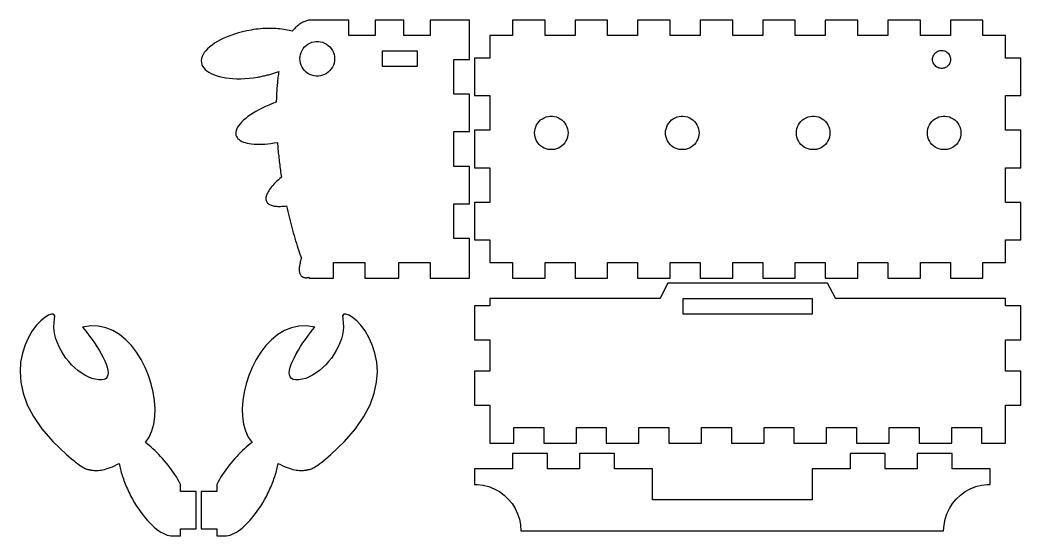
# Model space of a CAD drawing. Header units: metres. Extents: x -88 to 216, y -50 to 159.
# Drawn here: x -88.2 to 106, y -50 to 50 of the extents above; entities that cross this region are included whole.
import ezdxf

# ---------------------------------------------------------------- set-up
doc = ezdxf.new("R2010")
doc.units = ezdxf.units.M

msp = doc.modelspace()

# ---------------------------------------------------------------- linework, layer by layer
for p, q in [((-34.6342, 48.6277), (-34.7858, 48.4781)), ((-34.4782, 48.7703), (-34.6342, 48.6277)), ((-34.3182, 48.9061), (-34.4782, 48.7703)), ((-34.1544, 49.0347), (-34.3182, 48.9061)), ((-33.9872, 49.1563), (-34.1544, 49.0347)), ((-33.8168, 49.2706), (-33.9872, 49.1563)), ((-33.6434, 49.3777), (-33.8168, 49.2706)), ((-33.4675, 49.4774), (-33.6434, 49.3777)), ((-33.2892, 49.5697), (-33.4675, 49.4774)), ((-33.1089, 49.6544), (-33.2892, 49.5697)), ((-32.9269, 49.7315), (-33.1089, 49.6544)), ((-32.7433, 49.8009), (-32.9269, 49.7315)), ((-32.5586, 49.8626), (-32.7433, 49.8009)), ((-32.3729, 49.9164), (-32.5586, 49.8626)), ((-32.1866, 49.9622), (-32.3729, 49.9164)), ((-32, 50), (-32.1866, 49.9622)), ((-24.37, 50), (-32, 50)), ((-24.37, 46.999), (-24.37, 50)), ((-13.7033, 50), (-19.2967, 50)), ((-19.2967, 50), (-19.2967, 46.999)), ((-13.7033, 46.999), (-13.7033, 50)), ((-1, 50), (-8.62999, 50)), ((-8.62999, 50), (-8.62999, 46.999)), ((-1, 42.37), (-1, 50)), ((13.6967, 50.001), (7.37, 50.001)), ((7.37, 50.001), (7.37, 47)), ((13.6967, 47), (13.6967, 50.001)), ((25.83, 50.001), (19.5033, 50.001)), ((19.5033, 50.001), (19.5033, 47)), ((25.83, 47), (25.83, 50.001)), ((37.9633, 50.001), (31.6367, 50.001)), ((31.6367, 50.001), (31.6367, 47)), ((37.9633, 47), (37.9633, 50.001)), ((50.0967, 50.001), (43.77, 50.001)), ((43.77, 50.001), (43.77, 47)), ((50.0967, 47), (50.0967, 50.001)), ((62.23, 50.001), (55.9033, 50.001)), ((55.9033, 50.001), (55.9033, 47)), ((62.23, 47), (62.23, 50.001)), ((74.3633, 50.001), (68.0367, 50.001)), ((68.0367, 50.001), (68.0367, 47)), ((74.3633, 47), (74.3633, 50.001)), ((86.4967, 50.001), (80.17, 50.001)), ((80.17, 50.001), (80.17, 47)), ((86.4967, 47), (86.4967, 50.001)), ((98.63, 50.001), (92.3033, 50.001)), ((92.3033, 50.001), (92.3033, 47)), ((98.63, 47), (98.63, 50.001)), ((-47.9719, 46.7594), (-48.6403, 46.4687)), ((-47.2682, 47.0318), (-47.9719, 46.7594)), ((-46.5316, 47.2846), (-47.2682, 47.0318)), ((-45.7647, 47.5159), (-46.5316, 47.2846)), ((-44.9699, 47.7242), (-45.7647, 47.5159)), ((-44.1499, 47.9079), (-44.9699, 47.7242)), ((-43.307, 48.0654), (-44.1499, 47.9079)), ((-42.8455, 48.1387), (-43.307, 48.0654)), ((-42.388, 48.2022), (-42.8455, 48.1387)), ((-41.9349, 48.2561), (-42.388, 48.2022)), ((-41.4866, 48.3005), (-41.9349, 48.2561)), ((-41.0436, 48.3354), (-41.4866, 48.3005)), ((-40.6064, 48.3611), (-41.0436, 48.3354)), ((-40.1753, 48.3777), (-40.6064, 48.3611)), ((-39.7509, 48.3852), (-40.1753, 48.3777)), ((-39.3337, 48.3837), (-39.7509, 48.3852)), ((-38.924, 48.3735), (-39.3337, 48.3837)), ((-38.5223, 48.3546), (-38.924, 48.3735)), ((-38.1291, 48.3271), (-38.5223, 48.3546)), ((-37.7449, 48.2911), (-38.1291, 48.3271)), ((-37.37, 48.2469), (-37.7449, 48.2911)), ((-37.005, 48.1944), (-37.37, 48.2469)), ((-36.6503, 48.1338), (-37.005, 48.1944)), ((-36.3064, 48.0652), (-36.6503, 48.1338)), ((-35.9736, 47.9888), (-36.3064, 48.0652)), ((-35.6525, 47.9047), (-35.9736, 47.9888)), ((-35.3436, 47.8129), (-35.6525, 47.9047)), ((-35.212, 47.9891), (-35.3436, 47.8129)), ((-35.075, 48.1588), (-35.212, 47.9891)), ((-34.9329, 48.3218), (-35.075, 48.1588)), ((-34.7858, 48.4781), (-34.9329, 48.3218)), ((-19.2967, 46.999), (-24.37, 46.999)), ((-8.62999, 46.999), (-13.7033, 46.999)), ((7.37, 47), (3, 47)), ((3, 47), (3, 42.63)), ((19.5033, 47), (13.6967, 47)), ((31.6367, 47), (25.83, 47)), ((43.77, 47), (37.9633, 47)), ((55.9033, 47), (50.0967, 47)), ((68.0367, 47), (62.23, 47)), ((80.17, 47), (74.3633, 47)), ((92.3033, 47), (86.4967, 47)), ((103, 47), (98.63, 47)), ((103, 42.63), (103, 47)), ((-51.3656, 44.7998), (-51.7698, 44.4341)), ((-50.9111, 45.1569), (-51.3656, 44.7998)), ((-50.4088, 45.504), (-50.9111, 45.1569)), ((-49.8613, 45.8394), (-50.4088, 45.504)), ((-49.271, 46.1615), (-49.8613, 45.8394)), ((-48.6403, 46.4687), (-49.271, 46.1615)), ((-33.2135, 44.4715), (-32.945, 44.796)), ((-32.945, 44.796), (-32.638, 45.0844)), ((-32.638, 45.0844), (-32.2972, 45.332)), ((-32.2972, 45.332), (-31.9281, 45.5349)), ((-31.9281, 45.5349), (-31.5365, 45.6899)), ((-31.5365, 45.6899), (-31.1285, 45.7947)), ((-31.1285, 45.7947), (-30.7106, 45.8475)), ((-30.7106, 45.8475), (-30.2894, 45.8475)), ((-30.2894, 45.8475), (-29.8715, 45.7947)), ((-29.8715, 45.7947), (-29.4635, 45.6899)), ((-29.4635, 45.6899), (-29.0719, 45.5349)), ((-29.0719, 45.5349), (-28.7028, 45.332)), ((-28.7028, 45.332), (-28.362, 45.0844)), ((-28.362, 45.0844), (-28.055, 44.796)), ((-28.055, 44.796), (-27.7865, 44.4715)), ((-52.8342, 42.9193), (-52.9497, 42.5357)), ((-52.6559, 43.3026), (-52.8342, 42.9193)), ((-52.4175, 43.684), (-52.6559, 43.3026)), ((-52.1212, 44.0617), (-52.4175, 43.684)), ((-51.7698, 44.4341), (-52.1212, 44.0617)), ((-33.8541, 42.5), (-33.8277, 42.9204)), ((-33.8277, 42.9204), (-33.7487, 43.3341)), ((-33.7487, 43.3341), (-33.6186, 43.7347)), ((-33.6186, 43.7347), (-33.4392, 44.1158)), ((-33.4392, 44.1158), (-33.2135, 44.4715)), ((-27.7865, 44.4715), (-27.5608, 44.1158)), ((-27.5608, 44.1158), (-27.3814, 43.7347)), ((-27.3814, 43.7347), (-27.2513, 43.3341)), ((-27.2513, 43.3341), (-27.1723, 42.9204)), ((-27.1723, 42.9204), (-27.1459, 42.5)), ((-17.87, 40.999), (-17.87, 44.001)), ((-17.87, 44.001), (-11.13, 44.001)), ((-11.13, 44.001), (-11.13, 40.999)), ((88.8638, 42.5793), (88.905, 42.7952)), ((88.905, 42.7952), (88.9729, 43.0042)), ((88.9729, 43.0042), (89.0665, 43.2031)), ((89.0665, 43.2031), (89.1842, 43.3886)), ((89.1842, 43.3886), (89.3243, 43.558)), ((89.3243, 43.558), (89.4845, 43.7084)), ((89.4845, 43.7084), (89.6623, 43.8376)), ((89.6623, 43.8376), (89.8549, 43.9435)), ((89.8549, 43.9435), (90.0592, 44.0244)), ((90.0592, 44.0244), (90.2721, 44.079)), ((90.2721, 44.079), (90.4901, 44.1066)), ((90.4901, 44.1066), (90.7099, 44.1066)), ((90.7099, 44.1066), (90.9279, 44.079)), ((90.9279, 44.079), (91.1408, 44.0244)), ((91.1408, 44.0244), (91.3451, 43.9435)), ((91.3451, 43.9435), (91.5377, 43.8376)), ((91.5377, 43.8376), (91.7155, 43.7084)), ((91.7155, 43.7084), (91.8757, 43.558)), ((91.8757, 43.558), (92.0158, 43.3886)), ((92.0158, 43.3886), (92.1336, 43.2031)), ((92.1336, 43.2031), (92.2271, 43.0042)), ((92.2271, 43.0042), (92.295, 42.7952)), ((92.295, 42.7952), (92.3362, 42.5793)), ((-52.9497, 42.5357), (-53, 42.1532)), ((-53, 42.1532), (-52.9826, 41.7736)), ((-52.9826, 41.7736), (-52.8972, 41.4053)), ((-52.8972, 41.4053), (-52.7465, 41.0565)), ((-52.7465, 41.0565), (-52.5331, 40.728)), ((-33.8277, 42.0796), (-33.8541, 42.5)), ((-33.7487, 41.6659), (-33.8277, 42.0796)), ((-33.6186, 41.2653), (-33.7487, 41.6659)), ((-33.4392, 40.8841), (-33.6186, 41.2653)), ((-33.2135, 40.5285), (-33.4392, 40.8841)), ((-27.5608, 40.8841), (-27.7865, 40.5285)), ((-27.3814, 41.2653), (-27.5608, 40.8841)), ((-27.2513, 41.6659), (-27.3814, 41.2653)), ((-27.1723, 42.0796), (-27.2513, 41.6659)), ((-27.1459, 42.5), (-27.1723, 42.0796)), ((-11.13, 40.999), (-17.87, 40.999)), ((-4.00099, 35.63), (-4.00099, 42.37)), ((-4.00099, 42.37), (-1, 42.37)), ((3, 42.63), (-0.00099, 42.63)), ((-0.00099, 42.63), (-0.00099, 35.37)), ((88.85, 42.36), (88.8638, 42.5793)), ((88.8638, 42.1407), (88.85, 42.36)), ((88.905, 41.9248), (88.8638, 42.1407)), ((88.9729, 41.7158), (88.905, 41.9248)), ((89.0665, 41.5169), (88.9729, 41.7158)), ((89.1842, 41.3314), (89.0665, 41.5169)), ((89.3243, 41.162), (89.1842, 41.3314)), ((89.4845, 41.0116), (89.3243, 41.162)), ((89.6623, 40.8824), (89.4845, 41.0116)), ((89.8549, 40.7766), (89.6623, 40.8824)), ((90.0592, 40.6957), (89.8549, 40.7766)), ((91.3451, 40.7766), (91.1408, 40.6957)), ((91.5377, 40.8824), (91.3451, 40.7766)), ((91.7155, 41.0116), (91.5377, 40.8824)), ((91.8757, 41.162), (91.7155, 41.0116)), ((92.0158, 41.3314), (91.8757, 41.162)), ((92.1336, 41.5169), (92.0158, 41.3314)), ((92.2271, 41.7158), (92.1336, 41.5169)), ((92.295, 41.9248), (92.2271, 41.7158)), ((92.3362, 42.1407), (92.295, 41.9248)), ((92.3362, 42.5793), (92.35, 42.36)), ((92.35, 42.36), (92.3362, 42.1407)), ((106.001, 42.63), (103, 42.63)), ((106.001, 35.37), (106.001, 42.63)), ((-52.5331, 40.728), (-52.2599, 40.4204)), ((-52.2599, 40.4204), (-51.9298, 40.1346)), ((-51.9298, 40.1346), (-51.5455, 39.8712)), ((-51.5455, 39.8712), (-51.1098, 39.631)), ((-51.1098, 39.631), (-50.6256, 39.4147)), ((-50.6256, 39.4147), (-50.0957, 39.223)), ((-50.0957, 39.223), (-49.5228, 39.0567)), ((-49.5228, 39.0567), (-48.9099, 38.9164)), ((-48.9099, 38.9164), (-48.2596, 38.8029)), ((-42.9, 38.8192), (-42.0527, 38.9461)), ((-42.0527, 38.9461), (-41.8325, 38.9841)), ((-41.8325, 38.9841), (-41.6136, 39.024)), ((-41.6136, 39.024), (-41.3962, 39.0658)), ((-41.3962, 39.0658), (-41.1804, 39.1093)), ((-41.1804, 39.1093), (-40.9661, 39.1547)), ((-40.9661, 39.1547), (-40.7533, 39.2019)), ((-40.7533, 39.2019), (-40.5422, 39.2507)), ((-40.5422, 39.2507), (-40.3328, 39.3013)), ((-40.3328, 39.3013), (-40.1251, 39.3535)), ((-40.1251, 39.3535), (-39.9192, 39.4073)), ((-39.9192, 39.4073), (-39.7151, 39.4627)), ((-39.7151, 39.4627), (-39.5128, 39.5196)), ((-39.5128, 39.5196), (-39.3124, 39.5781)), ((-39.3124, 39.5781), (-39.1139, 39.638)), ((-39.1139, 39.638), (-38.9174, 39.6995)), ((-38.9174, 39.6995), (-38.723, 39.7623)), ((-38.723, 39.7623), (-38.5305, 39.8265)), ((-38.5305, 39.8265), (-38.3402, 39.8921)), ((-38.3402, 39.8921), (-38.152, 39.959)), ((-38.152, 39.959), (-37.966, 40.0272)), ((-38.1164, 38.9101), (-38.1499, 38.6246)), ((-38.0813, 39.1932), (-38.1164, 38.9101)), ((-38.0445, 39.4738), (-38.0813, 39.1932)), ((-38.0061, 39.7518), (-38.0445, 39.4738)), ((-37.966, 40.0272), (-38.0061, 39.7518)), ((-32.945, 40.2039), (-33.2135, 40.5285)), ((-32.638, 39.9156), (-32.945, 40.2039)), ((-32.2972, 39.668), (-32.638, 39.9156)), ((-31.9281, 39.4651), (-32.2972, 39.668)), ((-31.5365, 39.3101), (-31.9281, 39.4651)), ((-31.1285, 39.2053), (-31.5365, 39.3101)), ((-30.7106, 39.1525), (-31.1285, 39.2053)), ((-30.2894, 39.1525), (-30.7106, 39.1525)), ((-29.8715, 39.2053), (-30.2894, 39.1525)), ((-29.4635, 39.3101), (-29.8715, 39.2053)), ((-29.0719, 39.4651), (-29.4635, 39.3101)), ((-28.7028, 39.668), (-29.0719, 39.4651)), ((-28.362, 39.9156), (-28.7028, 39.668)), ((-28.055, 40.2039), (-28.362, 39.9156)), ((-27.7865, 40.5285), (-28.055, 40.2039)), ((90.2721, 40.641), (90.0592, 40.6957)), ((90.4901, 40.6135), (90.2721, 40.641)), ((90.7099, 40.6135), (90.4901, 40.6135)), ((90.9279, 40.641), (90.7099, 40.6135)), ((91.1408, 40.6957), (90.9279, 40.641)), ((-48.2596, 38.8029), (-47.5749, 38.7169)), ((-47.5749, 38.7169), (-46.8585, 38.6591)), ((-46.8585, 38.6591), (-46.1133, 38.6303)), ((-46.1133, 38.6303), (-45.342, 38.6312)), ((-45.342, 38.6312), (-44.5475, 38.6625)), ((-44.5475, 38.6625), (-43.7326, 38.7249)), ((-43.7326, 38.7249), (-42.9, 38.8192)), ((-38.2929, 37.1608), (-38.3166, 36.8612)), ((-38.2675, 37.4582), (-38.2929, 37.1608)), ((-38.2406, 37.7533), (-38.2675, 37.4582)), ((-38.212, 38.0461), (-38.2406, 37.7533)), ((-38.1817, 38.3365), (-38.212, 38.0461)), ((-38.1499, 38.6246), (-38.1817, 38.3365)), ((-38.425, 35.0181), (-38.4374, 34.7038)), ((-38.4109, 35.3305), (-38.425, 35.0181)), ((-38.3953, 35.6408), (-38.4109, 35.3305)), ((-38.378, 35.9491), (-38.3953, 35.6408)), ((-38.3591, 36.2552), (-38.378, 35.9491)), ((-38.3387, 36.5593), (-38.3591, 36.2552)), ((-38.3166, 36.8612), (-38.3387, 36.5593)), ((-1, 35.63), (-4.00099, 35.63)), ((-1, 28.37), (-1, 35.63)), ((-0.00099, 35.37), (3, 35.37)), ((3, 35.37), (3, 28.63)), ((103, 28.63), (103, 35.37)), ((103, 35.37), (106.001, 35.37)), ((-40.5474, 33.2223), (-41.1916, 32.9166)), ((-39.8758, 33.5172), (-40.5474, 33.2223)), ((-39.1785, 33.8), (-39.8758, 33.5172)), ((-38.4575, 34.0694), (-39.1785, 33.8)), ((-38.4483, 34.3875), (-38.4575, 34.0694)), ((-38.4374, 34.7038), (-38.4483, 34.3875)), ((-43.9366, 31.2749), (-44.3777, 30.9335)), ((-43.4572, 31.6138), (-43.9366, 31.2749)), ((-42.9411, 31.9488), (-43.4572, 31.6138)), ((-42.3903, 32.2785), (-42.9411, 31.9488)), ((-41.8065, 32.6015), (-42.3903, 32.2785)), ((-41.1916, 32.9166), (-41.8065, 32.6015)), ((13.1586, 30.8741), (13.5162, 31.0707)), ((13.5162, 31.0707), (13.8957, 31.2209)), ((13.8957, 31.2209), (14.291, 31.3224)), ((14.291, 31.3224), (14.696, 31.3736)), ((14.696, 31.3736), (15.1041, 31.3736)), ((15.1041, 31.3736), (15.509, 31.3224)), ((15.509, 31.3224), (15.9043, 31.2209)), ((15.9043, 31.2209), (16.2838, 31.0707)), ((16.2838, 31.0707), (16.6414, 30.8741)), ((38.5586, 30.8741), (38.9162, 31.0707)), ((38.9162, 31.0707), (39.2957, 31.2209)), ((39.2957, 31.2209), (39.691, 31.3224)), ((39.691, 31.3224), (40.0959, 31.3736)), ((40.0959, 31.3736), (40.5041, 31.3736)), ((40.5041, 31.3736), (40.909, 31.3224)), ((40.909, 31.3224), (41.3043, 31.2209)), ((41.3043, 31.2209), (41.6838, 31.0707)), ((41.6838, 31.0707), (42.0415, 30.8741)), ((63.9586, 30.8741), (64.3162, 31.0707)), ((64.3162, 31.0707), (64.6957, 31.2209)), ((64.6957, 31.2209), (65.091, 31.3224)), ((65.091, 31.3224), (65.4959, 31.3736)), ((65.4959, 31.3736), (65.9041, 31.3736)), ((65.9041, 31.3736), (66.309, 31.3224)), ((66.309, 31.3224), (66.7043, 31.2209)), ((66.7043, 31.2209), (67.0838, 31.0707)), ((67.0838, 31.0707), (67.4415, 30.8741)), ((89.3586, 30.8741), (89.7162, 31.0707)), ((89.7162, 31.0707), (90.0957, 31.2209)), ((90.0957, 31.2209), (90.491, 31.3224)), ((90.491, 31.3224), (90.896, 31.3736)), ((90.896, 31.3736), (91.3041, 31.3736)), ((91.3041, 31.3736), (91.709, 31.3224)), ((91.709, 31.3224), (92.1043, 31.2209)), ((92.1043, 31.2209), (92.4838, 31.0707)), ((92.4838, 31.0707), (92.8415, 30.8741)), ((-45.9419, 29.2366), (-46.1138, 28.9088)), ((-45.7206, 29.5701), (-45.9419, 29.2366)), ((-45.4517, 29.9079), (-45.7206, 29.5701)), ((-45.137, 30.2486), (-45.4517, 29.9079)), ((-44.7784, 30.591), (-45.137, 30.2486)), ((-44.3777, 30.9335), (-44.7784, 30.591)), ((11.7521, 28.9382), (11.8783, 29.3264)), ((11.8783, 29.3264), (12.052, 29.6957)), ((12.052, 29.6957), (12.2707, 30.0403)), ((12.2707, 30.0403), (12.5309, 30.3548)), ((12.5309, 30.3548), (12.8284, 30.6342)), ((12.8284, 30.6342), (13.1586, 30.8741)), ((16.6414, 30.8741), (16.9716, 30.6342)), ((16.9716, 30.6342), (17.2692, 30.3548)), ((17.2692, 30.3548), (17.5293, 30.0403)), ((17.5293, 30.0403), (17.748, 29.6957)), ((17.748, 29.6957), (17.9218, 29.3264)), ((17.9218, 29.3264), (18.0479, 28.9382)), ((37.1521, 28.9382), (37.2782, 29.3264)), ((37.2782, 29.3264), (37.452, 29.6957)), ((37.452, 29.6957), (37.6707, 30.0403)), ((37.6707, 30.0403), (37.9309, 30.3548)), ((37.9309, 30.3548), (38.2284, 30.6342)), ((38.2284, 30.6342), (38.5586, 30.8741)), ((42.0415, 30.8741), (42.3716, 30.6342)), ((42.3716, 30.6342), (42.6692, 30.3548)), ((42.6692, 30.3548), (42.9293, 30.0403)), ((42.9293, 30.0403), (43.148, 29.6957)), ((43.148, 29.6957), (43.3218, 29.3264)), ((43.3218, 29.3264), (43.4479, 28.9382)), ((62.5521, 28.9382), (62.6782, 29.3264)), ((62.6782, 29.3264), (62.852, 29.6957)), ((62.852, 29.6957), (63.0707, 30.0403)), ((63.0707, 30.0403), (63.3309, 30.3548)), ((63.3309, 30.3548), (63.6284, 30.6342)), ((63.6284, 30.6342), (63.9586, 30.8741)), ((67.4415, 30.8741), (67.7717, 30.6342)), ((67.7717, 30.6342), (68.0692, 30.3548)), ((68.0692, 30.3548), (68.3293, 30.0403)), ((68.3293, 30.0403), (68.548, 29.6957)), ((68.548, 29.6957), (68.7218, 29.3264)), ((68.7218, 29.3264), (68.8479, 28.9382)), ((87.9521, 28.9382), (88.0782, 29.3264)), ((88.0782, 29.3264), (88.252, 29.6957)), ((88.252, 29.6957), (88.4707, 30.0403)), ((88.4707, 30.0403), (88.7309, 30.3548)), ((88.7309, 30.3548), (89.0284, 30.6342)), ((89.0284, 30.6342), (89.3586, 30.8741)), ((92.8415, 30.8741), (93.1716, 30.6342)), ((93.1716, 30.6342), (93.4692, 30.3548)), ((93.4692, 30.3548), (93.7293, 30.0403)), ((93.7293, 30.0403), (93.948, 29.6957)), ((93.948, 29.6957), (94.1218, 29.3264)), ((94.1218, 29.3264), (94.2479, 28.9382)), ((-46.302, 28.2758), (-46.3146, 27.9733)), ((-46.3146, 27.9733), (-46.2705, 27.6819)), ((-46.2345, 28.5881), (-46.302, 28.2758)), ((-46.2705, 27.6819), (-46.1841, 27.4383)), ((-46.1138, 28.9088), (-46.2345, 28.5881)), ((-46.1841, 27.4383), (-46.0552, 27.2124)), ((-46.0552, 27.2124), (-45.8853, 27.0044)), ((-4.00099, 21.63), (-4.00099, 28.37)), ((-4.00099, 28.37), (-1, 28.37)), ((3, 28.63), (-0.00099, 28.63)), ((-0.00099, 28.63), (-0.00099, 21.37)), ((11.65, 28.13), (11.6756, 28.5373)), ((11.6756, 27.7227), (11.65, 28.13)), ((11.6756, 28.5373), (11.7521, 28.9382)), ((11.7521, 27.3218), (11.6756, 27.7227)), ((11.8783, 26.9336), (11.7521, 27.3218)), ((18.0479, 27.3218), (17.9218, 26.9336)), ((18.0479, 28.9382), (18.1244, 28.5373)), ((18.1244, 27.7227), (18.0479, 27.3218)), ((18.1244, 28.5373), (18.15, 28.13)), ((18.15, 28.13), (18.1244, 27.7227)), ((37.05, 28.13), (37.0756, 28.5373)), ((37.0756, 27.7227), (37.05, 28.13)), ((37.0756, 28.5373), (37.1521, 28.9382)), ((37.1521, 27.3218), (37.0756, 27.7227)), ((37.2782, 26.9336), (37.1521, 27.3218)), ((43.4479, 27.3218), (43.3218, 26.9336)), ((43.4479, 28.9382), (43.5244, 28.5373)), ((43.5244, 27.7227), (43.4479, 27.3218)), ((43.5244, 28.5373), (43.55, 28.13)), ((43.55, 28.13), (43.5244, 27.7227)), ((62.45, 28.13), (62.4756, 28.5373)), ((62.4756, 27.7227), (62.45, 28.13)), ((62.4756, 28.5373), (62.5521, 28.9382)), ((62.5521, 27.3218), (62.4756, 27.7227)), ((62.6782, 26.9336), (62.5521, 27.3218)), ((68.8479, 27.3218), (68.7218, 26.9336)), ((68.8479, 28.9382), (68.9244, 28.5373)), ((68.9244, 27.7227), (68.8479, 27.3218)), ((68.9244, 28.5373), (68.95, 28.13)), ((68.95, 28.13), (68.9244, 27.7227)), ((87.85, 28.13), (87.8756, 28.5373)), ((87.8756, 27.7227), (87.85, 28.13)), ((87.8756, 28.5373), (87.9521, 28.9382)), ((87.9521, 27.3218), (87.8756, 27.7227)), ((88.0782, 26.9336), (87.9521, 27.3218)), ((94.2479, 27.3218), (94.1218, 26.9336)), ((94.2479, 28.9382), (94.3244, 28.5373)), ((94.3244, 27.7227), (94.2479, 27.3218)), ((94.3244, 28.5373), (94.35, 28.13)), ((94.35, 28.13), (94.3244, 27.7227)), ((106.001, 28.63), (103, 28.63)), ((106.001, 21.37), (106.001, 28.63)), ((-45.8853, 27.0044), (-45.676, 26.8143)), ((-45.676, 26.8143), (-45.4288, 26.6423)), ((-45.4288, 26.6423), (-45.1454, 26.4885)), ((-45.1454, 26.4885), (-44.8271, 26.3529)), ((-44.8271, 26.3529), (-44.4757, 26.2356)), ((-44.4757, 26.2356), (-44.0926, 26.1368)), ((-44.0926, 26.1368), (-43.6793, 26.0565)), ((-43.6793, 26.0565), (-43.2375, 25.9948)), ((-43.2375, 25.9948), (-42.7687, 25.9518)), ((-42.7687, 25.9518), (-42.2744, 25.9276)), ((-42.2744, 25.9276), (-41.7563, 25.9222)), ((-41.7563, 25.9222), (-41.2157, 25.9359)), ((-41.2157, 25.9359), (-40.6543, 25.9686)), ((-40.6543, 25.9686), (-40.0737, 26.0205)), ((-40.0737, 26.0205), (-39.4754, 26.0917)), ((-39.4754, 26.0917), (-38.8609, 26.1822)), ((-38.8609, 26.1822), (-38.2318, 26.2922)), ((-38.2318, 26.2922), (-38.2056, 25.9588)), ((-38.2056, 25.9588), (-38.1781, 25.6248)), ((-38.1781, 25.6248), (-38.1493, 25.2902)), ((-38.1493, 25.2902), (-38.1191, 24.955)), ((12.052, 26.5643), (11.8783, 26.9336)), ((12.2707, 26.2197), (12.052, 26.5643)), ((12.5309, 25.9052), (12.2707, 26.2197)), ((12.8284, 25.6258), (12.5309, 25.9052)), ((13.1586, 25.3859), (12.8284, 25.6258)), ((13.5162, 25.1893), (13.1586, 25.3859)), ((16.6414, 25.3859), (16.2838, 25.1893)), ((16.9716, 25.6258), (16.6414, 25.3859)), ((17.2692, 25.9052), (16.9716, 25.6258)), ((17.5293, 26.2197), (17.2692, 25.9052)), ((17.748, 26.5643), (17.5293, 26.2197)), ((17.9218, 26.9336), (17.748, 26.5643)), ((37.452, 26.5643), (37.2782, 26.9336)), ((37.6707, 26.2197), (37.452, 26.5643)), ((37.9309, 25.9052), (37.6707, 26.2197)), ((38.2284, 25.6258), (37.9309, 25.9052)), ((38.5586, 25.3859), (38.2284, 25.6258)), ((38.9162, 25.1893), (38.5586, 25.3859)), ((42.0415, 25.3859), (41.6838, 25.1893)), ((42.3716, 25.6258), (42.0415, 25.3859)), ((42.6692, 25.9052), (42.3716, 25.6258)), ((42.9293, 26.2197), (42.6692, 25.9052)), ((43.148, 26.5643), (42.9293, 26.2197)), ((43.3218, 26.9336), (43.148, 26.5643)), ((62.852, 26.5643), (62.6782, 26.9336)), ((63.0707, 26.2197), (62.852, 26.5643)), ((63.3309, 25.9052), (63.0707, 26.2197)), ((63.6284, 25.6258), (63.3309, 25.9052)), ((63.9586, 25.3859), (63.6284, 25.6258)), ((64.3162, 25.1893), (63.9586, 25.3859)), ((67.4415, 25.3859), (67.0838, 25.1893)), ((67.7717, 25.6258), (67.4415, 25.3859)), ((68.0692, 25.9052), (67.7717, 25.6258)), ((68.3293, 26.2197), (68.0692, 25.9052)), ((68.548, 26.5643), (68.3293, 26.2197)), ((68.7218, 26.9336), (68.548, 26.5643)), ((88.252, 26.5643), (88.0782, 26.9336)), ((88.4707, 26.2197), (88.252, 26.5643)), ((88.7309, 25.9052), (88.4707, 26.2197)), ((89.0284, 25.6258), (88.7309, 25.9052)), ((89.3586, 25.3859), (89.0284, 25.6258)), ((89.7162, 25.1893), (89.3586, 25.3859)), ((92.8415, 25.3859), (92.4838, 25.1893)), ((93.1716, 25.6258), (92.8415, 25.3859)), ((93.4692, 25.9052), (93.1716, 25.6258)), ((93.7293, 26.2197), (93.4692, 25.9052)), ((93.948, 26.5643), (93.7293, 26.2197)), ((94.1218, 26.9336), (93.948, 26.5643)), ((-38.1191, 24.955), (-38.0876, 24.6192)), ((-38.0876, 24.6192), (-38.0548, 24.283)), ((-38.0548, 24.283), (-38.0207, 23.9462)), ((-38.0207, 23.9462), (-37.9852, 23.6091)), ((-37.9852, 23.6091), (-37.9485, 23.2715)), ((13.8957, 25.0391), (13.5162, 25.1893)), ((14.291, 24.9376), (13.8957, 25.0391)), ((14.696, 24.8864), (14.291, 24.9376)), ((15.1041, 24.8864), (14.696, 24.8864)), ((15.509, 24.9376), (15.1041, 24.8864)), ((15.9043, 25.0391), (15.509, 24.9376)), ((16.2838, 25.1893), (15.9043, 25.0391)), ((39.2957, 25.0391), (38.9162, 25.1893)), ((39.691, 24.9376), (39.2957, 25.0391)), ((40.0959, 24.8864), (39.691, 24.9376)), ((40.5041, 24.8864), (40.0959, 24.8864)), ((40.909, 24.9376), (40.5041, 24.8864)), ((41.3043, 25.0391), (40.909, 24.9376)), ((41.6838, 25.1893), (41.3043, 25.0391)), ((64.6957, 25.0391), (64.3162, 25.1893)), ((65.091, 24.9376), (64.6957, 25.0391)), ((65.4959, 24.8864), (65.091, 24.9376)), ((65.9041, 24.8864), (65.4959, 24.8864)), ((66.309, 24.9376), (65.9041, 24.8864)), ((66.7043, 25.0391), (66.309, 24.9376)), ((67.0838, 25.1893), (66.7043, 25.0391)), ((90.0957, 25.0391), (89.7162, 25.1893)), ((90.491, 24.9376), (90.0957, 25.0391)), ((90.896, 24.8864), (90.491, 24.9376)), ((91.3041, 24.8864), (90.896, 24.8864)), ((91.709, 24.9376), (91.3041, 24.8864)), ((92.1043, 25.0391), (91.709, 24.9376)), ((92.4838, 25.1893), (92.1043, 25.0391)), ((-37.9485, 23.2715), (-37.9104, 22.9335)), ((-37.9104, 22.9335), (-37.8712, 22.5952)), ((-37.8712, 22.5952), (-37.8306, 22.2567)), ((-37.8306, 22.2567), (-37.7887, 21.9178)), ((-37.7887, 21.9178), (-37.7457, 21.5787)), ((-37.7457, 21.5787), (-37.7013, 21.2394)), ((-1, 21.63), (-4.00099, 21.63)), ((-1, 14.37), (-1, 21.63)), ((-0.00099, 21.37), (3, 21.37)), ((3, 21.37), (3, 14.63)), ((103, 14.63), (103, 21.37)), ((103, 21.37), (106.001, 21.37)), ((-37.4611, 19.5413), (-37.7829, 19.2623)), ((-37.7013, 21.2394), (-37.6557, 20.9)), ((-37.6557, 20.9), (-37.6089, 20.5604)), ((-37.6089, 20.5604), (-37.5609, 20.2208)), ((-37.5609, 20.2208), (-37.5116, 19.881)), ((-37.5116, 19.881), (-37.4611, 19.5413)), ((-39.3623, 17.654), (-39.5631, 17.4006)), ((-39.143, 17.9122), (-39.3623, 17.654)), ((-38.9056, 18.1749), (-39.143, 17.9122)), ((-38.6504, 18.4417), (-38.9056, 18.1749)), ((-38.3779, 18.712), (-38.6504, 18.4417)), ((-38.0886, 18.9857), (-38.3779, 18.712)), ((-37.7829, 19.2623), (-38.0886, 18.9857)), ((-40.4502, 15.5939), (-40.4648, 15.4014)), ((-40.4131, 15.7946), (-40.4502, 15.5939)), ((-40.3542, 16.0034), (-40.4131, 15.7946)), ((-40.2737, 16.2196), (-40.3542, 16.0034)), ((-40.1721, 16.4431), (-40.2737, 16.2196)), ((-40.0498, 16.6733), (-40.1721, 16.4431)), ((-39.9072, 16.9098), (-40.0498, 16.6733)), ((-39.7449, 17.1524), (-39.9072, 16.9098)), ((-39.5631, 17.4006), (-39.7449, 17.1524)), ((-40.4648, 15.4014), (-40.4567, 15.2177)), ((-40.4567, 15.2177), (-40.4253, 15.0431)), ((-40.4253, 15.0431), (-40.3703, 14.878)), ((-40.3703, 14.878), (-40.3057, 14.7475)), ((-40.3057, 14.7475), (-40.2252, 14.6264)), ((-40.2252, 14.6264), (-40.1293, 14.5146)), ((-40.1293, 14.5146), (-40.0181, 14.4122)), ((-40.0181, 14.4122), (-39.8921, 14.319)), ((-39.8921, 14.319), (-39.7516, 14.2349)), ((-39.7516, 14.2349), (-39.5969, 14.16)), ((-39.5969, 14.16), (-39.4283, 14.0941)), ((-39.4283, 14.0941), (-39.2462, 14.0372)), ((-39.2462, 14.0372), (-39.0509, 13.9892)), ((-39.0509, 13.9892), (-38.8428, 13.9501)), ((-38.8428, 13.9501), (-38.6221, 13.9198)), ((-38.6221, 13.9198), (-38.3893, 13.8983)), ((-38.3893, 13.8983), (-38.1445, 13.8855)), ((-38.1445, 13.8855), (-37.8882, 13.8813)), ((-37.8882, 13.8813), (-37.6207, 13.8857)), ((-37.6207, 13.8857), (-37.3424, 13.8986)), ((-37.3424, 13.8986), (-37.0535, 13.92)), ((-37.0535, 13.92), (-36.7544, 13.9498)), ((-36.7544, 13.9498), (-36.4454, 13.9878)), ((-36.4454, 13.9878), (-36.3299, 13.4523)), ((-4.00099, 7.62999), (-4.00099, 14.37)), ((-4.00099, 14.37), (-1, 14.37)), ((3, 14.63), (-0.00099, 14.63)), ((-0.00099, 14.63), (-0.00099, 7.37001)), ((106.001, 14.63), (103, 14.63)), ((106.001, 7.37001), (106.001, 14.63)), ((-36.3299, 13.4523), (-36.2112, 12.9187)), ((-36.2112, 12.9187), (-36.0895, 12.3874)), ((-36.0895, 12.3874), (-35.9648, 11.8584)), ((-35.9648, 11.8584), (-35.8371, 11.3318)), ((-35.8371, 11.3318), (-35.7063, 10.808)), ((-35.7063, 10.808), (-35.5727, 10.287)), ((-35.5727, 10.287), (-35.4361, 9.76892)), ((-35.4361, 9.76892), (-35.2967, 9.25403)), ((-35.2967, 9.25403), (-35.1544, 8.74243)), ((-35.1544, 8.74243), (-35.0093, 8.23431)), ((-35.0093, 8.23431), (-34.8614, 7.7298)), ((-34.8614, 7.7298), (-34.7107, 7.22906)), ((-34.7107, 7.22906), (-34.5572, 6.73228)), ((-34.5572, 6.73228), (-34.4011, 6.23959)), ((-34.4011, 6.23959), (-34.2422, 5.75116)), ((-1, 7.62999), (-4.00099, 7.62999)), ((-1, 0), (-1, 7.62999)), ((-0.00099, 7.37001), (3, 7.37001)), ((3, 7.37001), (3, 3)), ((103, 3), (103, 7.37001)), ((103, 7.37001), (106.001, 7.37001)), ((-34.2422, 5.75116), (-34.0807, 5.26717)), ((-34.0807, 5.26717), (-33.9166, 4.78773)), ((-33.9166, 4.78773), (-33.7498, 4.31302)), ((-33.7498, 4.31302), (-33.5805, 3.84323)), ((-33.979, 2.04424), (-33.9918, 1.85339)), ((-33.9578, 2.24316), (-33.979, 2.04424)), ((-33.9282, 2.44992), (-33.9578, 2.24316)), ((-33.8904, 2.66429), (-33.9282, 2.44992)), ((-33.8444, 2.88612), (-33.8904, 2.66429)), ((-33.7904, 3.11513), (-33.8444, 2.88612)), ((-33.7283, 3.35114), (-33.7904, 3.11513)), ((-33.6583, 3.5939), (-33.7283, 3.35114)), ((-33.5805, 3.84323), (-33.6583, 3.5939)), ((-27.37, 3.00099), (-21.2967, 3.00099)), ((-27.37, 0), (-27.37, 3.00099)), ((-21.2967, 3.00099), (-21.2967, 0)), ((-14.7033, 0), (-14.7033, 3.00099)), ((-14.7033, 3.00099), (-8.62999, 3.00099)), ((-8.62999, 3.00099), (-8.62999, 0)), ((3, 3), (7.37, 3)), ((7.37, 3), (7.37, -0.00099)), ((13.6967, 3), (19.5033, 3)), ((13.6967, -0.00099), (13.6967, 3)), ((19.5033, 3), (19.5033, -0.00099)), ((25.83, -0.00099), (25.83, 3)), ((25.83, 3), (31.6367, 3)), ((31.6367, 3), (31.6367, -0.00099)), ((37.9633, -0.00099), (37.9633, 3)), ((37.9633, 3), (43.77, 3)), ((43.77, 3), (43.77, -0.00099)), ((50.0967, -0.00099), (50.0967, 3)), ((50.0967, 3), (55.9033, 3)), ((55.9033, 3), (55.9033, -0.00099)), ((62.23, -0.00099), (62.23, 3)), ((62.23, 3), (68.0367, 3)), ((68.0367, 3), (68.0367, -0.00099)), ((74.3633, -0.00099), (74.3633, 3)), ((74.3633, 3), (80.17, 3)), ((80.17, 3), (80.17, -0.00099)), ((86.4967, -0.00099), (86.4967, 3)), ((86.4967, 3), (92.3033, 3)), ((92.3033, 3), (92.3033, -0.00099)), ((98.63, -0.00099), (98.63, 3)), ((98.63, 3), (103, 3)), ((-33.9918, 1.85339), (-33.9961, 1.67085)), ((-33.9961, 1.67085), (-33.9917, 1.49678)), ((-33.9917, 1.49678), (-33.9787, 1.33145)), ((-33.9787, 1.33145), (-33.9569, 1.17505)), ((-33.9569, 1.17505), (-33.9262, 1.0278)), ((-33.9262, 1.0278), (-33.8866, 0.88989)), ((-33.8866, 0.88989), (-33.8379, 0.76158)), ((-33.8379, 0.76158), (-33.7801, 0.64308)), ((-33.7801, 0.64308), (-33.7131, 0.53459)), ((-33.7131, 0.53459), (-33.6368, 0.43631)), ((-33.6368, 0.43631), (-33.5511, 0.34848)), ((-33.5511, 0.34848), (-33.4987, 0.30428)), ((-33.4987, 0.30428), (-33.444, 0.26376)), ((-33.444, 0.26376), (-33.3867, 0.22693)), ((-33.3867, 0.22693), (-33.327, 0.19377)), ((-33.327, 0.19377), (-33.265, 0.16423)), ((-33.265, 0.16423), (-33.2006, 0.13831)), ((-33.2006, 0.13831), (-33.1338, 0.116)), ((-33.1338, 0.116), (-33.0647, 0.09723)), ((-33.0647, 0.09723), (-32.9934, 0.08202)), ((-32.9934, 0.08202), (-32.9198, 0.0703)), ((-32.9198, 0.0703), (-32.8439, 0.06209)), ((-32.8439, 0.06209), (-32.7659, 0.05736)), ((-32.7659, 0.05736), (-32.6857, 0.05609)), ((-32.6857, 0.05609), (-32.6033, 0.05821)), ((-32.6033, 0.05821), (-32.5189, 0.06374)), ((-32.5189, 0.06374), (-32.4323, 0.07263)), ((-32.4323, 0.07263), (-32.3437, 0.0849)), ((-32.3437, 0.0849), (-32.2531, 0.10049)), ((-32.2531, 0.10049), (-32.1604, 0.11935)), ((-32.1604, 0.11935), (-32.0658, 0.14153)), ((-32.0658, 0.14153), (-32, 0)), ((-32, 0), (-27.37, 0)), ((-21.2967, 0), (-14.7033, 0)), ((-8.62999, 0), (-1, 0)), ((7.37, -0.00099), (13.6967, -0.00099)), ((19.5033, -0.00099), (25.83, -0.00099)), ((31.6367, -0.00099), (37.9633, -0.00099)), ((37.5, -1), (36, -3.90001)), ((68.5, -1), (37.5, -1)), ((43.77, -0.00099), (50.0967, -0.00099)), ((55.9033, -0.00099), (62.23, -0.00099)), ((68.0367, -0.00099), (74.3633, -0.00099)), ((70, -3.90001), (68.5, -1)), ((80.17, -0.00099), (86.4967, -0.00099)), ((92.3033, -0.00099), (98.63, -0.00099)), ((3, -5.37001), (-0.00099, -5.37001)), ((-0.00099, -5.37001), (-0.00099, -11.9633)), ((36, -4), (3, -4)), ((3, -4), (3, -5.37001)), ((36, -3.90001), (36, -4)), ((40.5, -7), (40.5, -4)), ((40.5, -4), (65.5, -4)), ((65.5, -4), (65.5, -7)), ((70, -4), (70, -3.90001)), ((103, -4), (70, -4)), ((103, -5.37001), (103, -4)), ((106.001, -5.37001), (103, -5.37001)), ((106.001, -11.9633), (106.001, -5.37001)), ((-83.3671, -7.62749), (-84.1493, -8.28978)), ((-82.6603, -7.19023), (-83.3671, -7.62749)), ((-82.0716, -6.99045), (-82.6603, -7.19023)), ((-81.6434, -7.04054), (-82.0716, -6.99045)), ((-81.4186, -7.353), (-81.6434, -7.04054)), ((-81.4396, -7.94022), (-81.4186, -7.353)), ((-25.3566, -7.04054), (-25.5814, -7.353)), ((-25.5814, -7.353), (-25.5604, -7.94022)), ((-24.9284, -6.99045), (-25.3566, -7.04054)), ((-24.3397, -7.19023), (-24.9284, -6.99045)), ((-23.6329, -7.62749), (-24.3397, -7.19023)), ((-22.8507, -8.28978), (-23.6329, -7.62749)), ((65.5, -7), (40.5, -7)), ((-84.9643, -9.16466), (-85.7695, -10.2397)), ((-84.1493, -8.28978), (-84.9643, -9.16466)), ((-81.5775, -9.44028), (-81.5523, -8.68059)), ((-81.5203, -10.2134), (-81.5775, -9.44028)), ((-81.5523, -8.68059), (-81.4396, -7.94022)), ((-74.435, -9.26213), (-76.0058, -9.51282)), ((-76.0058, -9.51282), (-75.5756, -10.0466)), ((-72.9272, -9.30864), (-74.435, -9.26213)), ((-71.4885, -9.62686), (-72.9272, -9.30864)), ((-70.1255, -10.1912), (-71.4885, -9.62686)), ((-35.5115, -9.62686), (-36.8745, -10.1912)), ((-34.0728, -9.30864), (-35.5115, -9.62686)), ((-32.565, -9.26213), (-34.0728, -9.30864)), ((-30.9942, -9.51282), (-32.565, -9.26213)), ((-31.4244, -10.0466), (-30.9942, -9.51282)), ((-25.5604, -7.94022), (-25.4477, -8.68059)), ((-25.4225, -9.44028), (-25.4797, -10.2134)), ((-25.4477, -8.68059), (-25.4225, -9.44028)), ((-22.0357, -9.16466), (-22.8507, -8.28978)), ((-21.2305, -10.2397), (-22.0357, -9.16466)), ((-86.5221, -11.5024), (-87.1797, -12.9404)), ((-85.7695, -10.2397), (-86.5221, -11.5024)), ((-81.3857, -10.9942), (-81.5203, -10.2134)), ((-81.1789, -11.7767), (-81.3857, -10.9942)), ((-75.5756, -10.0466), (-75.1235, -10.6302)), ((-75.1235, -10.6302), (-74.6579, -11.2549)), ((-74.6579, -11.2549), (-74.1872, -11.9121)), ((-68.8446, -10.9762), (-70.1255, -10.1912)), ((-67.6521, -11.9562), (-68.8446, -10.9762)), ((-38.1554, -10.9762), (-39.3479, -11.9562)), ((-36.8745, -10.1912), (-38.1554, -10.9762)), ((-32.8128, -11.9121), (-32.3421, -11.2549)), ((-32.3421, -11.2549), (-31.8765, -10.6302)), ((-31.8765, -10.6302), (-31.4244, -10.0466)), ((-25.6143, -10.9942), (-25.8211, -11.7767)), ((-25.4797, -10.2134), (-25.6143, -10.9942)), ((-20.4779, -11.5024), (-21.2305, -10.2397)), ((-19.8203, -12.9404), (-20.4779, -11.5024)), ((-87.1797, -12.9404), (-87.6996, -14.5413)), ((-80.905, -12.5551), (-81.1789, -11.7767)), ((-80.5692, -13.3236), (-80.905, -12.5551)), ((-80.1766, -14.0763), (-80.5692, -13.3236)), ((-74.1872, -11.9121), (-73.7201, -12.5931)), ((-73.7201, -12.5931), (-73.2648, -13.2891)), ((-73.2648, -13.2891), (-72.8301, -13.9915)), ((-66.5546, -13.1059), (-67.6521, -11.9562)), ((-65.5584, -14.3995), (-66.5546, -13.1059)), ((-40.4454, -13.1059), (-41.4416, -14.3995)), ((-39.3479, -11.9562), (-40.4454, -13.1059)), ((-34.1699, -13.9915), (-33.7352, -13.2891)), ((-33.7352, -13.2891), (-33.2799, -12.5931)), ((-33.2799, -12.5931), (-32.8128, -11.9121)), ((-26.4308, -13.3236), (-26.8234, -14.0763)), ((-26.095, -12.5551), (-26.4308, -13.3236)), ((-25.8211, -11.7767), (-26.095, -12.5551)), ((-19.3004, -14.5413), (-19.8203, -12.9404)), ((-0.00099, -11.9633), (3, -11.9633)), ((3, -11.9633), (3, -18.0367)), ((103, -18.0367), (103, -11.9633)), ((103, -11.9633), (106.001, -11.9633)), ((-87.6996, -14.5413), (-88.0391, -16.2925)), ((-79.7322, -14.8074), (-80.1766, -14.0763)), ((-79.2413, -15.511), (-79.7322, -14.8074)), ((-78.7089, -16.1812), (-79.2413, -15.511)), ((-72.8301, -13.9915), (-72.4242, -14.6916)), ((-72.4242, -14.6916), (-72.0557, -15.3807)), ((-72.0557, -15.3807), (-71.7331, -16.05)), ((-64.6699, -15.8117), (-65.5584, -14.3995)), ((-41.4416, -14.3995), (-42.3301, -15.8117)), ((-35.2669, -16.05), (-34.9443, -15.3807)), ((-34.9443, -15.3807), (-34.5758, -14.6916)), ((-34.5758, -14.6916), (-34.1699, -13.9915)), ((-27.7587, -15.511), (-28.2911, -16.1812)), ((-27.2678, -14.8074), (-27.7587, -15.511)), ((-26.8234, -14.0763), (-27.2678, -14.8074)), ((-18.9609, -16.2925), (-19.3004, -14.5413)), ((-88.0391, -16.2925), (-88.1557, -18.1818)), ((-78.1401, -16.8122), (-78.7089, -16.1812)), ((-77.5402, -17.3982), (-78.1401, -16.8122)), ((-76.9142, -17.9333), (-77.5402, -17.3982)), ((-71.7331, -16.05), (-71.4649, -16.691)), ((-71.4649, -16.691), (-71.2595, -17.2949)), ((-71.2595, -17.2949), (-71.1254, -17.853)), ((-63.8956, -17.3168), (-64.6699, -15.8117)), ((-63.2419, -18.8895), (-63.8956, -17.3168)), ((-43.1044, -17.3168), (-43.7581, -18.8895)), ((-42.3301, -15.8117), (-43.1044, -17.3168)), ((-35.8746, -17.853), (-35.7405, -17.2949)), ((-35.7405, -17.2949), (-35.5351, -16.691)), ((-35.5351, -16.691), (-35.2669, -16.05)), ((-29.4598, -17.3982), (-30.0858, -17.9333)), ((-28.8599, -16.8122), (-29.4598, -17.3982)), ((-28.2911, -16.1812), (-28.8599, -16.8122)), ((-18.8443, -18.1818), (-18.9609, -16.2925)), ((-88.1557, -18.1818), (-88.0067, -20.1965)), ((-76.2672, -18.4117), (-76.9142, -17.9333)), ((-75.6043, -18.8275), (-76.2672, -18.4117)), ((-74.9307, -19.1748), (-75.6043, -18.8275)), ((-74.2516, -19.4478), (-74.9307, -19.1748)), ((-71.2361, -19.1657), (-71.4722, -19.4537)), ((-71.1053, -18.7971), (-71.2361, -19.1657)), ((-71.1254, -17.853), (-71.0712, -18.3566)), ((-71.0712, -18.3566), (-71.1053, -18.7971)), ((-62.7151, -20.504), (-63.2419, -18.8895)), ((-43.7581, -18.8895), (-44.2849, -20.504)), ((-35.9288, -18.3566), (-35.8746, -17.853)), ((-35.8947, -18.7971), (-35.9288, -18.3566)), ((-35.7639, -19.1657), (-35.8947, -18.7971)), ((-35.5278, -19.4537), (-35.7639, -19.1657)), ((-32.0693, -19.1748), (-32.7484, -19.4478)), ((-31.3957, -18.8275), (-32.0693, -19.1748)), ((-30.7328, -18.4117), (-31.3957, -18.8275)), ((-30.0858, -17.9333), (-30.7328, -18.4117)), ((-18.9933, -20.1965), (-18.8443, -18.1818)), ((3, -18.0367), (-0.00099, -18.0367)), ((-0.00099, -18.0367), (-0.00099, -24.63)), ((106.001, -18.0367), (103, -18.0367)), ((106.001, -24.63), (106.001, -18.0367)), ((-88.0067, -20.1965), (-87.5496, -22.3243)), ((-73.5719, -19.6407), (-74.2516, -19.4478)), ((-72.897, -19.7476), (-73.5719, -19.6407)), ((-72.2942, -19.7534), (-72.897, -19.7476)), ((-71.8221, -19.6525), (-72.2942, -19.7534)), ((-71.4722, -19.4537), (-71.8221, -19.6525)), ((-62.3217, -22.1349), (-62.7151, -20.504)), ((-44.2849, -20.504), (-44.6783, -22.1349)), ((-35.1779, -19.6525), (-35.5278, -19.4537)), ((-34.7058, -19.7534), (-35.1779, -19.6525)), ((-34.103, -19.7476), (-34.7058, -19.7534)), ((-33.4281, -19.6407), (-34.103, -19.7476)), ((-32.7484, -19.4478), (-33.4281, -19.6407)), ((-19.4504, -22.3243), (-18.9933, -20.1965)), ((-87.5496, -22.3243), (-86.7416, -24.5528)), ((-62.0682, -23.7567), (-62.3217, -22.1349)), ((-44.6783, -22.1349), (-44.9318, -23.7567)), ((-20.2584, -24.5528), (-19.4504, -22.3243)), ((-86.7416, -24.5528), (-85.5402, -26.8695)), ((-61.9609, -25.3439), (-62.0682, -23.7567)), ((-44.9318, -23.7567), (-45.0391, -25.3439)), ((-21.4598, -26.8695), (-20.2584, -24.5528)), ((-0.00099, -24.63), (3, -24.63)), ((3, -24.63), (3, -32)), ((103, -32), (103, -24.63)), ((103, -24.63), (106.001, -24.63)), ((-85.5402, -26.8695), (-83.9027, -29.2619)), ((-62.2107, -28.3121), (-62.0063, -26.8708)), ((-62.0063, -26.8708), (-61.9609, -25.3439)), ((-45.0391, -25.3439), (-44.9937, -26.8708)), ((-44.9937, -26.8708), (-44.7893, -28.3121)), ((-23.0973, -29.2619), (-21.4598, -26.8695)), ((-62.5806, -29.6421), (-62.2107, -28.3121)), ((-44.7893, -28.3121), (-44.4194, -29.6421)), ((7.62999, -28.999), (13.4367, -28.999)), ((7.62999, -32), (7.62999, -28.999)), ((13.4367, -28.999), (13.4367, -32)), ((19.7633, -32), (19.7633, -28.999)), ((19.7633, -28.999), (25.57, -28.999)), ((25.57, -28.999), (25.57, -32)), ((31.8967, -32), (31.8967, -28.999)), ((31.8967, -28.999), (37.7033, -28.999)), ((37.7033, -28.999), (37.7033, -32)), ((44.03, -32), (44.03, -28.999)), ((44.03, -28.999), (49.8367, -28.999)), ((49.8367, -28.999), (49.8367, -32)), ((56.1633, -32), (56.1633, -28.999)), ((56.1633, -28.999), (61.97, -28.999)), ((61.97, -28.999), (61.97, -32)), ((68.2967, -32), (68.2967, -28.999)), ((68.2967, -28.999), (74.1033, -28.999)), ((74.1033, -28.999), (74.1033, -32)), ((80.43, -32), (80.43, -28.999)), ((80.43, -28.999), (86.2367, -28.999)), ((86.2367, -28.999), (86.2367, -32)), ((92.5633, -32), (92.5633, -28.999)), ((92.5633, -28.999), (98.37, -28.999)), ((98.37, -28.999), (98.37, -32)), ((-83.9027, -29.2619), (-81.7866, -31.7177)), ((-63.8426, -31.8662), (-63.1224, -30.8353)), ((-63.1224, -30.8353), (-62.5806, -29.6421)), ((-44.4194, -29.6421), (-43.8776, -30.8353)), ((-43.8776, -30.8353), (-43.1574, -31.8662)), ((-25.2134, -31.7177), (-23.0973, -29.2619)), ((-81.7866, -31.7177), (-79.1492, -34.2244)), ((-63.4787, -32.1506), (-63.8426, -31.8662)), ((-63.1107, -32.453), (-63.4787, -32.1506)), ((-62.7395, -32.7724), (-63.1107, -32.453)), ((-62.3663, -33.1082), (-62.7395, -32.7724)), ((-44.2605, -32.7724), (-44.6337, -33.1082)), ((-43.8893, -32.453), (-44.2605, -32.7724)), ((-43.5213, -32.1506), (-43.8893, -32.453)), ((-43.1574, -31.8662), (-43.5213, -32.1506)), ((-27.8508, -34.2244), (-25.2134, -31.7177)), ((3, -32), (7.62999, -32)), ((13.4367, -32), (19.7633, -32)), ((25.57, -32), (31.8967, -32)), ((37.7033, -32), (44.03, -32)), ((49.8367, -32), (56.1633, -32)), ((61.97, -32), (68.2967, -32)), ((74.1033, -32), (80.43, -32)), ((86.2367, -32), (92.5633, -32)), ((98.37, -32), (103, -32)), ((-79.1492, -34.2244), (-78.6398, -34.662)), ((-78.6398, -34.662), (-78.174, -35.0525)), ((-61.9921, -33.4594), (-62.3663, -33.1082)), ((-61.6181, -33.8252), (-61.9921, -33.4594)), ((-61.2452, -34.2047), (-61.6181, -33.8252)), ((-60.8747, -34.5972), (-61.2452, -34.2047)), ((-60.5075, -35.0017), (-60.8747, -34.5972)), ((-46.1253, -34.5972), (-46.4925, -35.0017)), ((-45.7548, -34.2047), (-46.1253, -34.5972)), ((-45.3819, -33.8252), (-45.7548, -34.2047)), ((-45.0079, -33.4594), (-45.3819, -33.8252)), ((-44.6337, -33.1082), (-45.0079, -33.4594)), ((-28.826, -35.0525), (-28.3602, -34.662)), ((-28.3602, -34.662), (-27.8508, -34.2244)), ((14.13, -33.999), (7.37, -33.999)), ((7.37, -33.999), (7.37, -37)), ((14.13, -37), (14.13, -33.999)), ((27.13, -33.999), (20.37, -33.999)), ((20.37, -33.999), (20.37, -37)), ((27.13, -37), (27.13, -33.999)), ((79.63, -33.999), (72.87, -33.999)), ((72.87, -33.999), (72.87, -37)), ((79.63, -37), (79.63, -33.999)), ((92.63, -33.999), (85.87, -33.999)), ((85.87, -33.999), (85.87, -37)), ((92.63, -37), (92.63, -33.999)), ((-78.174, -35.0525), (-77.7495, -35.3986)), ((-77.7495, -35.3986), (-77.3638, -35.7031)), ((-77.3638, -35.7031), (-77.0144, -35.9689)), ((-77.0144, -35.9689), (-76.6988, -36.1986)), ((-76.6988, -36.1986), (-76.4148, -36.3952)), ((-76.4148, -36.3952), (-76.1597, -36.5613)), ((-76.1597, -36.5613), (-75.9312, -36.6998)), ((-75.9312, -36.6998), (-75.7268, -36.8135)), ((-75.7268, -36.8135), (-75.5441, -36.9052)), ((-71.4162, -37.0039), (-71.0459, -36.8895)), ((-71.0459, -36.8895), (-70.6565, -36.7518)), ((-70.6565, -36.7518), (-70.2482, -36.589)), ((-70.2482, -36.589), (-69.8212, -36.3992)), ((-69.8212, -36.3992), (-69.3757, -36.1806)), ((-69.3757, -36.1806), (-68.9119, -35.9312)), ((-68.9119, -35.9312), (-68.8595, -36.2158)), ((-68.8595, -36.2158), (-68.8009, -36.5047)), ((-68.8009, -36.5047), (-68.736, -36.7976)), ((-68.736, -36.7976), (-68.6649, -37.0944)), ((-60.1447, -35.4174), (-60.5075, -35.0017)), ((-59.7875, -35.8436), (-60.1447, -35.4174)), ((-59.437, -36.2792), (-59.7875, -35.8436)), ((-59.094, -36.7235), (-59.437, -36.2792)), ((-58.7599, -37.1757), (-59.094, -36.7235)), ((-47.906, -36.7235), (-48.2401, -37.1757)), ((-47.563, -36.2792), (-47.906, -36.7235)), ((-47.2125, -35.8436), (-47.563, -36.2792)), ((-46.8553, -35.4174), (-47.2125, -35.8436)), ((-46.4925, -35.0017), (-46.8553, -35.4174)), ((-38.3351, -37.0944), (-38.264, -36.7976)), ((-38.264, -36.7976), (-38.1991, -36.5047)), ((-38.1991, -36.5047), (-38.1405, -36.2158)), ((-38.1405, -36.2158), (-38.0881, -35.9312)), ((-38.0881, -35.9312), (-37.6243, -36.1806)), ((-37.6243, -36.1806), (-37.1788, -36.3992)), ((-37.1788, -36.3992), (-36.7518, -36.589)), ((-36.7518, -36.589), (-36.3435, -36.7518)), ((-36.3435, -36.7518), (-35.9541, -36.8895)), ((-35.9541, -36.8895), (-35.5838, -37.0039)), ((-31.4559, -36.9052), (-31.2732, -36.8135)), ((-31.2732, -36.8135), (-31.0688, -36.6998)), ((-31.0688, -36.6998), (-30.8403, -36.5613)), ((-30.8403, -36.5613), (-30.5852, -36.3952)), ((-30.5852, -36.3952), (-30.3012, -36.1986)), ((-30.3012, -36.1986), (-29.9856, -35.9689)), ((-29.9856, -35.9689), (-29.6362, -35.7031)), ((-29.6362, -35.7031), (-29.2505, -35.3986)), ((-29.2505, -35.3986), (-28.826, -35.0525)), ((-75.5441, -36.9052), (-75.3806, -36.9776)), ((-75.3806, -36.9776), (-75.2339, -37.0335)), ((-75.2339, -37.0335), (-75.1016, -37.0758)), ((-75.1016, -37.0758), (-74.9811, -37.1072)), ((-74.9811, -37.1072), (-74.8701, -37.1306)), ((-74.8701, -37.1306), (-74.7661, -37.1486)), ((-74.7661, -37.1486), (-74.6667, -37.1642)), ((-74.6667, -37.1642), (-74.5694, -37.18)), ((-74.5694, -37.18), (-74.4717, -37.199)), ((-74.4717, -37.199), (-74.3918, -37.2158)), ((-74.3918, -37.2158), (-74.2897, -37.2354)), ((-74.2897, -37.2354), (-74.1657, -37.2557)), ((-74.1657, -37.2557), (-74.02, -37.275)), ((-74.02, -37.275), (-73.8528, -37.2915)), ((-73.8528, -37.2915), (-73.6643, -37.3032)), ((-73.6643, -37.3032), (-73.4547, -37.3083)), ((-73.4547, -37.3083), (-73.2243, -37.305)), ((-73.2243, -37.305), (-72.9733, -37.2914)), ((-72.9733, -37.2914), (-72.7018, -37.2656)), ((-72.7018, -37.2656), (-72.4102, -37.2258)), ((-72.4102, -37.2258), (-72.0985, -37.1702)), ((-72.0985, -37.1702), (-71.7671, -37.0968)), ((-71.7671, -37.0968), (-71.4162, -37.0039)), ((-68.6649, -37.0944), (-68.5876, -37.3948)), ((-68.5876, -37.3948), (-68.5042, -37.6987)), ((-68.5042, -37.6987), (-68.4145, -38.0057)), ((-68.4145, -38.0057), (-68.3187, -38.3157)), ((-68.3187, -38.3157), (-68.2168, -38.6286)), ((-68.2168, -38.6286), (-68.1087, -38.944)), ((-58.4356, -37.6349), (-58.7599, -37.1757)), ((-58.1223, -38.1003), (-58.4356, -37.6349)), ((-57.821, -38.571), (-58.1223, -38.1003)), ((-57.5328, -39.0462), (-57.821, -38.571)), ((-49.179, -38.571), (-49.4672, -39.0462)), ((-48.8777, -38.1003), (-49.179, -38.571)), ((-48.5644, -37.6349), (-48.8777, -38.1003)), ((-48.2401, -37.1757), (-48.5644, -37.6349)), ((-38.8913, -38.944), (-38.7832, -38.6286)), ((-38.7832, -38.6286), (-38.6813, -38.3157)), ((-38.6813, -38.3157), (-38.5855, -38.0057)), ((-38.5855, -38.0057), (-38.4958, -37.6987)), ((-38.4958, -37.6987), (-38.4124, -37.3948)), ((-38.4124, -37.3948), (-38.3351, -37.0944)), ((-35.5838, -37.0039), (-35.2329, -37.0968)), ((-35.2329, -37.0968), (-34.9015, -37.1702)), ((-34.9015, -37.1702), (-34.5898, -37.2258)), ((-34.5898, -37.2258), (-34.2982, -37.2656)), ((-34.2982, -37.2656), (-34.0267, -37.2914)), ((-34.0267, -37.2914), (-33.7757, -37.305)), ((-33.7757, -37.305), (-33.5453, -37.3083)), ((-33.5453, -37.3083), (-33.3357, -37.3032)), ((-33.3357, -37.3032), (-33.1472, -37.2915)), ((-33.1472, -37.2915), (-32.98, -37.275)), ((-32.98, -37.275), (-32.8343, -37.2557)), ((-32.8343, -37.2557), (-32.7103, -37.2354)), ((-32.7103, -37.2354), (-32.6082, -37.2158)), ((-32.6082, -37.2158), (-32.5283, -37.199)), ((-32.5283, -37.199), (-32.4306, -37.18)), ((-32.4306, -37.18), (-32.3333, -37.1642)), ((-32.3333, -37.1642), (-32.2339, -37.1486)), ((-32.2339, -37.1486), (-32.1299, -37.1306)), ((-32.1299, -37.1306), (-32.0189, -37.1072)), ((-32.0189, -37.1072), (-31.8984, -37.0758)), ((-31.8984, -37.0758), (-31.7661, -37.0335)), ((-31.7661, -37.0335), (-31.6194, -36.9776)), ((-31.6194, -36.9776), (-31.4559, -36.9052)), ((7.37, -37), (0, -37)), ((0, -37), (0, -40.0178)), ((20.37, -37), (14.13, -37)), ((34.5, -37), (27.13, -37)), ((34.5, -43), (34.5, -37)), ((72.87, -37), (65.5, -37)), ((65.5, -37), (65.5, -43)), ((85.87, -37), (79.63, -37)), ((100, -37), (92.63, -37)), ((100, -40.0178), (100, -37)), ((-68.1087, -38.944), (-67.9946, -39.2617)), ((-67.9946, -39.2617), (-67.8743, -39.5817)), ((-67.8743, -39.5817), (-67.748, -39.9035)), ((-67.748, -39.9035), (-67.6157, -40.2272)), ((-67.6157, -40.2272), (-67.4773, -40.5523)), ((-67.4773, -40.5523), (-67.3329, -40.8787)), ((-57.2588, -39.5249), (-57.5328, -39.0462)), ((-57, -40.0065), (-57.2588, -39.5249)), ((-57, -41.37), (-57, -40.0065)), ((-49.7412, -39.5249), (-50, -40.0065)), ((-50, -40.0065), (-50, -41.37)), ((-49.4672, -39.0462), (-49.7412, -39.5249)), ((-39.6671, -40.8787), (-39.5227, -40.5523)), ((-39.5227, -40.5523), (-39.3843, -40.2272)), ((-39.3843, -40.2272), (-39.252, -39.9035)), ((-39.252, -39.9035), (-39.1257, -39.5817)), ((-39.1257, -39.5817), (-39.0054, -39.2617)), ((-39.0054, -39.2617), (-38.8913, -38.944)), ((0, -40.0178), (0.56511, -40.0178)), ((0.56511, -40.0178), (1.68642, -40.1594)), ((1.68642, -40.1594), (2.78114, -40.4405)), ((2.78114, -40.4405), (3.832, -40.8566)), ((96.168, -40.8566), (97.2188, -40.4405)), ((97.2188, -40.4405), (98.3136, -40.1594)), ((98.3136, -40.1594), (99.4349, -40.0178)), ((99.4349, -40.0178), (100, -40.0178)), ((-67.3329, -40.8787), (-67.1825, -41.2063)), ((-67.1825, -41.2063), (-67.0261, -41.5347)), ((-67.0261, -41.5347), (-66.8637, -41.8638)), ((-66.8637, -41.8638), (-66.6954, -42.1934)), ((-66.6954, -42.1934), (-66.3209, -42.8888)), ((-53.999, -41.37), (-57, -41.37)), ((-53.999, -48.63), (-53.999, -41.37)), ((-50, -41.37), (-53.001, -41.37)), ((-53.001, -41.37), (-53.001, -48.63)), ((-40.6791, -42.8888), (-40.3046, -42.1934)), ((-40.3046, -42.1934), (-40.1363, -41.8638)), ((-40.1363, -41.8638), (-39.9739, -41.5347)), ((-39.9739, -41.5347), (-39.8175, -41.2063)), ((-39.8175, -41.2063), (-39.6671, -40.8787)), ((3.832, -40.8566), (4.82243, -41.4011)), ((4.82243, -41.4011), (5.7368, -42.0654)), ((5.7368, -42.0654), (6.56071, -42.8391)), ((93.4393, -42.8391), (94.2632, -42.0654)), ((94.2632, -42.0654), (95.1776, -41.4011)), ((95.1776, -41.4011), (96.168, -40.8566)), ((-66.3209, -42.8888), (-65.9331, -43.5603)), ((-65.9331, -43.5603), (-65.5337, -44.2063)), ((-65.5337, -44.2063), (-65.1242, -44.8257)), ((-41.8758, -44.8257), (-41.4663, -44.2063)), ((-41.4663, -44.2063), (-41.0669, -43.5603)), ((-41.0669, -43.5603), (-40.6791, -42.8888)), ((6.56071, -42.8391), (7.28114, -43.7099)), ((7.28114, -43.7099), (7.88675, -44.6642)), ((65.5, -43), (34.5, -43)), ((92.1132, -44.6642), (92.7188, -43.7099)), ((92.7188, -43.7099), (93.4393, -42.8391)), ((-65.1242, -44.8257), (-64.7063, -45.4169)), ((-64.7063, -45.4169), (-64.2816, -45.9788)), ((-64.2816, -45.9788), (-63.8517, -46.5098)), ((-63.8517, -46.5098), (-63.4182, -47.0087)), ((-43.5818, -47.0087), (-43.1483, -46.5098)), ((-43.1483, -46.5098), (-42.7184, -45.9788)), ((-42.7184, -45.9788), (-42.2937, -45.4169)), ((-42.2937, -45.4169), (-41.8758, -44.8257)), ((7.88675, -44.6642), (8.36798, -45.6869)), ((8.36798, -45.6869), (8.71724, -46.7618)), ((91.2827, -46.7618), (91.632, -45.6869)), ((91.632, -45.6869), (92.1132, -44.6642)), ((-63.4182, -47.0087), (-62.9827, -47.4741)), ((-62.9827, -47.4741), (-62.5469, -47.9046)), ((-62.5469, -47.9046), (-62.1122, -48.2989)), ((-62.1122, -48.2989), (-61.6804, -48.6557)), ((-45.3196, -48.6557), (-44.8878, -48.2989)), ((-44.8878, -48.2989), (-44.4531, -47.9046)), ((-44.4531, -47.9046), (-44.0173, -47.4741)), ((-44.0173, -47.4741), (-43.5818, -47.0087)), ((8.71724, -46.7618), (8.92903, -47.872)), ((8.92903, -47.872), (9, -49)), ((91, -49), (91.071, -47.872)), ((91.071, -47.872), (91.2827, -46.7618)), ((-61.6804, -48.6557), (-61.2531, -48.9735)), ((-61.2531, -48.9735), (-60.8318, -49.251)), ((-60.8318, -49.251), (-60.4182, -49.4868)), ((-60.4182, -49.4868), (-60.0138, -49.6797)), ((-60.0138, -49.6797), (-59.6203, -49.8282)), ((-59.6203, -49.8282), (-59.2393, -49.931)), ((-59.2393, -49.931), (-58.8724, -49.9867)), ((-58.8724, -49.9867), (-58.5212, -49.994)), ((-58.5212, -49.994), (-58.5212, -50.0003)), ((-58.5212, -50.0003), (-57, -50.0003)), ((-57, -48.63), (-53.999, -48.63)), ((-57, -50.0003), (-57, -48.63)), ((-53.001, -48.63), (-50, -48.63)), ((-50, -48.63), (-50, -50.0003)), ((-50, -50.0003), (-48.4788, -50.0003)), ((-48.4788, -49.994), (-48.1276, -49.9867)), ((-48.4788, -50.0003), (-48.4788, -49.994)), ((-48.1276, -49.9867), (-47.7607, -49.931)), ((-47.7607, -49.931), (-47.3797, -49.8282)), ((-47.3797, -49.8282), (-46.9862, -49.6797)), ((-46.9862, -49.6797), (-46.5818, -49.4868)), ((-46.5818, -49.4868), (-46.1682, -49.251)), ((-46.1682, -49.251), (-45.7469, -48.9735)), ((-45.7469, -48.9735), (-45.3196, -48.6557)), ((9, -49), (91, -49))]:
    msp.add_line(p, q)

doc.saveas('drawing.dxf')
